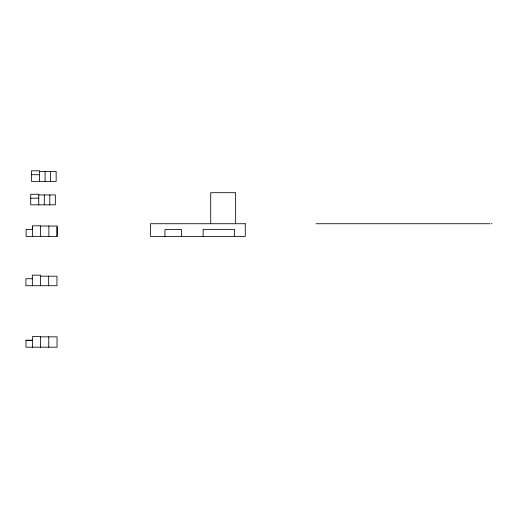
<?xml version="1.0" encoding="UTF-8"?>
<svg xmlns="http://www.w3.org/2000/svg" width="518" height="518" viewBox="0 0 518 518"><rect width="100%" height="100%" fill="white"/><g stroke="black" fill="none" stroke-linecap="round" stroke-linejoin="round"><path stroke-width="0.78" d="M39.569 171.484L56.151 171.484L56.151 181.378L31.533 181.378L31.533 170.804L39.569 170.804L39.569 181.378M31.533 174.728L39.569 174.728M38.759 194.936L55.342 194.936L55.342 204.837L30.724 204.837L30.724 194.263L38.759 194.263L38.759 204.837M30.724 198.187L38.759 198.187M316.077 223.731L489.95 223.731M491.388 223.731L492.1 223.731M40.598 226.036L57.181 226.036L57.181 236.383L26.12 236.383L26.12 229.383L32.563 229.383M40.378 276.178L56.961 276.178L56.961 285.722L25.9 285.722L25.9 278.723L32.343 278.723M40.456 336.849L57.038 336.849L57.038 347.196L25.978 347.196L25.978 340.196L32.42 340.196M25.978 340.54L32.42 340.54M235.638 223.731L235.638 192.702L210.722 192.702L210.722 223.731M234.486 236.383L234.486 229.344L203.121 229.344L203.121 236.383M181.52 236.383L181.52 229.584L164.944 229.584L164.944 236.383M56.961 226.839L56.961 236.383M50.622 171.484L50.622 181.378M49.812 194.936L49.812 204.837M48.886 226.036L48.886 236.383M48.75 336.849L48.75 347.196M48.666 276.178L48.666 285.722M45.098 171.484L45.098 181.378M44.289 194.936L44.289 204.837M40.598 236.383L40.598 225.809L32.563 225.809L32.563 236.383M40.456 347.196L40.456 336.622L32.42 336.622L32.42 347.196M40.378 285.722L40.378 275.149L32.343 275.149L32.343 285.722M32.343 226.483L32.343 229.532M245.26 223.731L150.466 223.731L150.466 236.383L245.26 236.383L245.26 223.731"/></g></svg>
